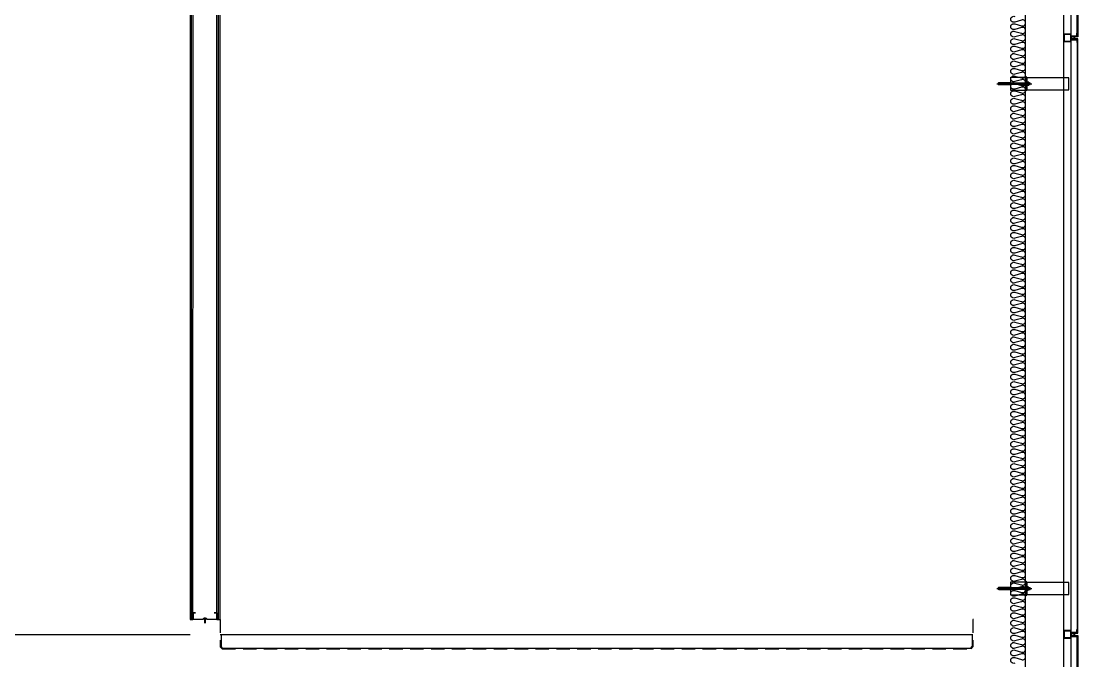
# Model space of a CAD drawing. Header units: millimetres. Extents: x 19868 to 801382, y -4805 to 85279.
# Drawn here: x 363157 to 370238, y 67001 to 71291 of the extents above; entities that cross this region are included whole.
import ezdxf

# ---------------------------------------------------------------- set-up
doc = ezdxf.new("R2010")
doc.units = ezdxf.units.MM
doc.header["$LTSCALE"] = 250
doc.linetypes.add('HID', pattern=[2.8, 1.8, -1])
for name, color, linetype in [('8입면선', 8, 'Continuous'), ('A-ETC-8', 8, 'Continuous'), ('A-FIN', 6, 'Continuous'), ('A-FIN-8', 8, 'Continuous'), ('A-WALL-D', 7, 'Continuous'), ('A-WP', 1, 'HID'), ('GAGAM-DT', 7, 'Continuous'), ('ISL', 251, 'Continuous'), ('입면', 7, 'Continuous')]:
    doc.layers.add(name, color=color, linetype=linetype)

# ---------------------------------------------------------------- blocks, each defined once
blk = doc.blocks.new('A$C632c858f')
at = {"layer": 'A-ETC-8'}
blk.add_arc((-2.8, 0), 24, 341.82483, 18.17517, dxfattribs=at)
blk.add_ellipse((34, 0), major_axis=(7.59, 0), ratio=0.987937, dxfattribs=at)
blk = doc.blocks.new('A$Cae507117')
at = {"layer": 'A-ETC-8'}
for points in [[(-50, 0), (-50, -50), (0, -50), (0, 0)], [(-46.8, -3.2), (-46.8, -46.8), (-3.2, -46.8), (-3.2, -3.2)]]:
    blk.add_lwpolyline(points, close=True, dxfattribs=at)
blk = doc.blocks.new('A$Cdd8a45c1')
at = {"layer": '8입면선', "color": 8}
for p, q in [((-10, 0), (-10.7, 7310)), ((-190, 0), (-190.7, 6190))]:
    blk.add_line(p, q, dxfattribs=at)
at = {"layer": 'A-WALL-D'}
for p, q in [((-20, 0), (-20.7, 7310)), ((-0.7, 7310), (-20.7, 7310)), ((-0.7, 7310), (0, 0)), ((-200.7, 6190), (-200, 0)), ((-180.7, 6190), (-200.7, 6190)), ((-180, 0), (-180.7, 6190)), ((-180, 0), (-200, 0)), ((0, 0), (-20, 0))]:
    blk.add_line(p, q, dxfattribs=at)
at = {"layer": 'GAGAM-DT', "color": 8}
for p, q in [((-95.6, 6184.2), (-105.6, 6184.2)), ((-105.6, 6184.2), (-105.6, 6180.7)), ((-97.1, 6179.2), (-104, 6179.2)), ((-103.1, 6184.2), (-103.1, 6215.6)), ((-98.1, 6210.1), (-103.1, 6215.6)), ((-103.1, 6184.2), (-103.1, 6179.2)), ((-98.1, 6184.2), (-98.1, 6210.1)), ((-98.1, 6184.2), (-98.1, 6179.2)), ((-95.6, 6184.2), (-95.6, 6180.7)), ((-104.9, 5.8), (-104.9, 9.3)), ((-94.9, 5.8), (-104.9, 5.8)), ((-96.4, 10.8), (-103.3, 10.8)), ((-102.4, 5.8), (-102.4, 10.8)), ((-102.4, 5.8), (-102.4, -25.6)), ((-97.4, 5.8), (-97.4, 10.8)), ((-97.4, 5.8), (-97.4, -20.1)), ((-94.9, 5.8), (-94.9, 9.3)), ((-97.4, -20.1), (-102.4, -25.6))]:
    blk.add_line(p, q, dxfattribs=at)
for centre, start, end in [((-104, 6180.7), 180, 270), ((-97.1, 6180.7), 270, 0), ((-103.3, 9.3), 90, 180), ((-96.4, 9.3), 0, 90)]:
    blk.add_arc(centre, 1.51, start, end, dxfattribs=at)
at = {"layer": '입면', "color": 6}
for p, q in [((-180.7, 6145), (-180.7, 6190)), ((-180.7, 6190), (-115.4, 6190)), ((-115.9, 6188.8), (-179.5, 6188.8)), ((-179.5, 6188.8), (-179.5, 6146.2)), ((-110.9, 6183), (-115.9, 6188.8)), ((-115.4, 6190), (-110.4, 6184.2)), ((-90.5, 6183), (-110.9, 6183)), ((-110.4, 6184.2), (-91, 6184.2)), ((-91, 6184.2), (-86, 6190)), ((-85.5, 6188.8), (-90.5, 6183)), ((-86, 6190), (-20.7, 6190)), ((-21.9, 6188.8), (-85.5, 6188.8)), ((-21.9, 6146.2), (-21.9, 6188.8)), ((-20.7, 6190), (-20.7, 6145)), ((-162.9, 6145), (-180.7, 6145)), ((-179.5, 6146.2), (-162.9, 6146.2)), ((-162.9, 6146.2), (-162.9, 6145)), ((-38.5, 6145), (-38.5, 6146.2)), ((-38.5, 6146.2), (-21.9, 6146.2)), ((-20.7, 6145), (-38.5, 6145)), ((-162.2, 45), (-180, 45)), ((-180, 45), (-180, 0)), ((-180, 0), (-114.7, 0)), ((-178.8, 1.2), (-178.8, 43.8)), ((-178.8, 43.8), (-162.2, 43.8)), ((-115.2, 1.2), (-178.8, 1.2)), ((-162.2, 43.8), (-162.2, 45)), ((-110.2, 7), (-115.2, 1.2)), ((-114.7, 0), (-109.7, 5.8)), ((-89.8, 7), (-110.2, 7)), ((-109.7, 5.8), (-90.3, 5.8)), ((-90.3, 5.8), (-85.3, 0)), ((-84.8, 1.2), (-89.8, 7)), ((-85.3, 0), (-20, 0)), ((-21.2, 1.2), (-84.8, 1.2)), ((-20, 45), (-37.8, 45)), ((-37.8, 45), (-37.8, 43.8)), ((-37.8, 43.8), (-21.2, 43.8)), ((-21.2, 43.8), (-21.2, 1.2)), ((-20, 0), (-20, 45))]:
    blk.add_line(p, q, dxfattribs=at)
blk = doc.blocks.new('너트 M12')
for p, q in [((-9, 0), (9, 0)), ((-9.5, -9), (-9.5, -0.5)), ((9, -9.5), (-9, -9.5)), ((0, -8.3), (0, -1.2)), ((9.5, -0.5), (9.5, -9))]:
    blk.add_line(p, q)
for centre, start, end in [((-9, -0.5), 90, 180), ((-9, -9), 180, 270), ((9, -0.5), 0, 90), ((9, -9), 270, 0)]:
    blk.add_arc(centre, 0.5, start, end)
at = {"extrusion": (0, 0, -1)}
for centre, major_axis, ratio, start_param, end_param in [((-4.8, -0.9), (-4.75, 0.31), 0.185359, -0.024388, 3.141593), ((4.8, -0.9), (4.75, 0.31), 0.185108, 3.141593, 6.30754), ((-4.8, -8.6), (4.75, 0.31), 0.187111, 0, 3.166211), ((4.8, -8.6), (-4.75, 0.31), 0.185991, 3.117121, 6.283185)]:
    blk.add_ellipse(centre, major_axis=major_axis, ratio=ratio, start_param=start_param, end_param=end_param, dxfattribs=at)
blk = doc.blocks.new('A$C5ebcaad0')
at = {"layer": 'A-ETC-8'}
for p, q in [((-449, -225), (-214, -225)), ((-439, -220.5), (-439, -229.5)), ((-437, -219), (-437.5, -219)), ((-437.5, -231), (-437, -231)), ((-426, -220.5), (-437, -219)), ((-437, -231), (-426, -229.5)), ((-431.6, -219.7), (-431.6, -221.5)), ((-431.6, -228.5), (-431.6, -230.2)), ((-431.1, -222.3), (-429.3, -223.5)), ((-431.1, -227.7), (-429.3, -226.5)), ((-415.6, -218.7), (-430.6, -218.7)), ((-430.6, -231.2), (-415.6, -231.2)), ((-421.1, -224), (-427.7, -224)), ((-421.1, -226), (-427.7, -226)), ((-426, -220.5), (-412, -220.5)), ((-426, -229.5), (-412, -229.5)), ((-420.6, -223.5), (-420.6, -223)), ((-420.6, -227), (-420.6, -226.5)), ((-416.6, -227), (-416.6, -223)), ((-415.6, -218.7), (-412.6, -218.7)), ((-415.6, -231.2), (-412.6, -231.2)), ((-412.6, -218.7), (-412.6, -231.2)), ((-412, -231), (-412, -219)), ((-409, -219), (-412, -219)), ((-412, -231), (-409, -231)), ((-409, -231), (-409, -219)), ((-355, -219), (-409, -219)), ((-409, -231), (-355, -231)), ((-355, -219), (-245.5, -219)), ((-245.5, -231), (-355, -231)), ((-234.2, -229.5), (-224, -229.5)), ((-234, -219), (-225.5, -219)), ((-234, -220.5), (-224, -220.5)), ((-234, -231), (-225.5, -231)), ((-225.5, -231), (-225.5, -219)), ((-224, -220.5), (-225.5, -219)), ((-224, -229.5), (-225.5, -231)), ((-224, -229.5), (-224, -220.5))]:
    blk.add_line(p, q, dxfattribs=at)
for points in [[(-255, -180.5), (-255, -269.5), (-355, -269.5), (-355, -180.5)], [(33.5, -185), (-251.5, -185), (-251.5, -265), (33.5, -265)], [(-251.5, -265), (-245.5, -265), (-245.5, -185), (-251.5, -185)], [(-245.5, -210), (-245.5, -240), (-243.5, -240), (-243.5, -210)]]:
    blk.add_lwpolyline(points, close=True, dxfattribs=at)
blk.add_lwpolyline([(-251.5, -177.5), (-251.5, -272.5, -0.414214), (-252.5, -273.5), (-255, -273.5), (-255, -176.5), (-252.5, -176.5, -0.414214)], format="xyb", close=True, dxfattribs=at)
for centre, radius, start, end in [((-437.5, -220.5), 1.5, 90, 180), ((-437.5, -229.5), 1.5, 180, 270), ((-430.6, -219.7), 1, 90, 180), ((-430.6, -221.5), 1, 180, 236.30993), ((-430.6, -228.5), 1, 123.69007, 180), ((-430.6, -230.2), 1, 180, 270), ((-427.7, -221), 3, 236.30993, 270), ((-427.7, -229), 3, 90, 123.69007), ((-421.1, -223.5), 0.5, 270, 0), ((-421.1, -226.5), 0.5, 0, 90), ((-418.6, -223), 2, 90, 180), ((-418.6, -227), 2, 180, 270), ((-418.6, -223), 2, 0, 90), ((-418.6, -227), 2, 270, 0)]:
    blk.add_arc(centre, radius, start, end, dxfattribs=at)
at = {"layer": 'A-ETC-8', "xscale": -1, "rotation": 90}
blk.add_blockref('너트 M12', (-243.5, -225), dxfattribs=at)

msp = doc.modelspace()

# ---------------------------------------------------------------- linework, layer by layer
at = {"layer": 'A-ETC-8'}
for p, q in [((370143.2, 51178.9), (370143.2, 76146.7)), ((370193.2, 51178.9), (370193.2, 76146.7))]:
    msp.add_line(p, q, dxfattribs=at)
for points in [[(370230.2, 71190.4), (370195.2, 71190.4), (370195.2, 71179.4), (370193.2, 71179.4), (370193.2, 71192.4), (370228.6, 71192.4, -0.226541), (370232.2, 71196.1), (370232.2, 71210.8), (370234.2, 71210.8), (370234.2, 71194.4, 0.414214)], [(370230.2, 71167.4), (370195.2, 71167.4), (370195.2, 71178.4), (370193.2, 71178.4), (370193.2, 71165.4), (370228.6, 71165.4, 0.226541), (370232.2, 71161.8), (370232.2, 71147.1), (370234.2, 71147.1), (370234.2, 71163.4, -0.414214)], [(370230.2, 67190.4), (370195.2, 67190.4), (370195.2, 67179.4), (370193.2, 67179.4), (370193.2, 67192.4), (370228.6, 67192.4, -0.226541), (370232.2, 67196.1), (370232.2, 67210.8), (370234.2, 67210.8), (370234.2, 67194.4, 0.414214)], [(370230.2, 67167.4), (370195.2, 67167.4), (370195.2, 67178.4), (370193.2, 67178.4), (370193.2, 67165.4), (370228.6, 67165.4, 0.226541), (370232.2, 67161.8), (370232.2, 67147.1), (370234.2, 67147.1), (370234.2, 67163.4, -0.414214)]]:
    msp.add_lwpolyline(points, format="xyb", close=True, dxfattribs=at)
at = {"layer": 'A-FIN'}
for p, q in [((333488.2, 67178.9), (364288.2, 67178.9)), ((364491.2, 67178.9), (369535.2, 67178.9))]:
    msp.add_line(p, q, dxfattribs=at)
for points in [[(370197.2, 75167.4), (370197.2, 75171.4), (370238.2, 75171.4), (370238.2, 71186.4), (370197.2, 71186.4), (370197.2, 71190.4), (370234.2, 71190.4), (370234.2, 75167.4), (370197.2, 75167.4)], [(370197.2, 67190.4), (370197.2, 67186.4), (370238.2, 67186.4), (370238.2, 71171.4), (370197.2, 71171.4), (370197.2, 71167.4), (370234.2, 71167.4), (370234.2, 67190.4), (370197.2, 67190.4)], [(370197.2, 67167.4), (370197.2, 67171.4), (370238.2, 67171.4), (370238.2, 63686.4), (370197.2, 63686.4), (370197.2, 63690.4), (370234.2, 63690.4), (370234.2, 67167.4), (370197.2, 67167.4)]]:
    msp.add_lwpolyline(points, close=True, dxfattribs=at)
at = {"layer": 'A-FIN-8'}
for p, q in [((364496.2, 67178.9), (364496.2, 67097.1)), ((369530.2, 67178.9), (369530.2, 67097.1)), ((364506.4, 67086.9), (364496.2, 67097.1)), ((364506.4, 67086.9), (369520, 67086.9)), ((369520, 67086.9), (369530.2, 67097.1))]:
    msp.add_line(p, q, dxfattribs=at)
at = {"layer": 'A-WP', "ltscale": 0.2}
for p, q in [((364503.4, 67081.9), (364491.2, 67094.1)), ((364503.4, 67081.9), (369523.1, 67081.9)), ((369523.1, 67081.9), (369535.2, 67094.1))]:
    msp.add_line(p, q, dxfattribs=at)
at = {"layer": 'A-WP', "linetype": 'HID', "ltscale": 0.2}
for points in [[(364488.2, 67278.9), (364491.2, 67278.9), (364491.2, 67094.1)], [(369538.2, 67278.9), (369535.2, 67278.9), (369535.2, 67094.1)]]:
    msp.add_lwpolyline(points, dxfattribs=at)
at = {"layer": 'ISL'}
msp.add_line((369888.2, 50558.9), (369888.2, 76138.6), dxfattribs=at)
msp.add_lwpolyline([(369815.3, 66985.2, -1.449198), (369815.3, 67022.6), (369861.1, 67010.2, 0.524856), (369888.2, 67028.9, 0.524856), (369861.1, 67047.6), (369815.3, 67035.2, -1.449198), (369815.3, 67072.6), (369861.1, 67060.2, 0.524856), (369888.2, 67078.9, 0.524856), (369861.1, 67097.6), (369815.3, 67085.2, -1.449198), (369815.3, 67122.6), (369861.1, 67110.2, 0.524856), (369888.2, 67128.9, 0.524856), (369861.1, 67147.6), (369815.3, 67135.2, -1.449198), (369815.3, 67172.6), (369861.1, 67160.2, 0.524856), (369888.2, 67178.9, 0.524856), (369861.1, 67197.6), (369815.3, 67185.2, -1.449198), (369815.3, 67222.6), (369861.1, 67210.2, 0.524856), (369888.2, 67228.9, 0.524856), (369861.1, 67247.6), (369815.3, 67235.2, -1.449198), (369815.3, 67272.6), (369861.1, 67260.2, 0.524856), (369888.2, 67278.9, 0.524856), (369861.1, 67297.6), (369815.3, 67285.2, -1.449198), (369815.3, 67322.6), (369861.1, 67310.2, 0.524856), (369888.2, 67328.9, 0.524856), (369861.1, 67347.6), (369815.3, 67335.2, -1.449198), (369815.3, 67372.6), (369861.1, 67360.2, 0.524856), (369888.2, 67378.9, 0.524856), (369861.1, 67397.6), (369815.3, 67385.2, -1.449198), (369815.3, 67422.6), (369861.1, 67410.2, 0.524856), (369888.2, 67428.9, 0.524856), (369861.1, 67447.6), (369815.3, 67435.2, -1.449198), (369815.3, 67472.6), (369861.1, 67460.2, 0.524856), (369888.2, 67478.9, 0.524856), (369861.1, 67497.6), (369815.3, 67485.2, -1.449198), (369815.3, 67522.6), (369861.1, 67510.2, 0.524856), (369888.2, 67528.9, 0.524856), (369861.1, 67547.6), (369815.3, 67535.2, -1.449198), (369815.3, 67572.6), (369861.1, 67560.2, 0.524856), (369888.2, 67578.9, 0.524856), (369861.1, 67597.6), (369815.3, 67585.2, -1.449198), (369815.3, 67622.6), (369861.1, 67610.2, 0.524856), (369888.2, 67628.9, 0.524856), (369861.1, 67647.6), (369815.3, 67635.2, -1.449198), (369815.3, 67672.6), (369861.1, 67660.2, 0.524856), (369888.2, 67678.9, 0.524856), (369861.1, 67697.6), (369815.3, 67685.2, -1.449198), (369815.3, 67722.6), (369861.1, 67710.2, 0.524856), (369888.2, 67728.9, 0.524856), (369861.1, 67747.6), (369815.3, 67735.2, -1.449198), (369815.3, 67772.6), (369861.1, 67760.2, 0.524856), (369888.2, 67778.9, 0.524856), (369861.1, 67797.6), (369815.3, 67785.2, -1.449198), (369815.3, 67822.6), (369861.1, 67810.2, 0.524856), (369888.2, 67828.9, 0.524856), (369861.1, 67847.6), (369815.3, 67835.2, -1.449198), (369815.3, 67872.6), (369861.1, 67860.2, 0.524856), (369888.2, 67878.9, 0.524856), (369861.1, 67897.6), (369815.3, 67885.2, -1.449198), (369815.3, 67922.6), (369861.1, 67910.2, 0.524856), (369888.2, 67928.9, 0.524856), (369861.1, 67947.6), (369815.3, 67935.2, -1.449198), (369815.3, 67972.6), (369861.1, 67960.2, 0.524856), (369888.2, 67978.9, 0.524856), (369861.1, 67997.6), (369815.3, 67985.2, -1.449198), (369815.3, 68022.6), (369861.1, 68010.2, 0.524856), (369888.2, 68028.9, 0.524856), (369861.1, 68047.6), (369815.3, 68035.2, -1.449198), (369815.3, 68072.6), (369861.1, 68060.2, 0.524856), (369888.2, 68078.9, 0.524856), (369861.1, 68097.6), (369815.3, 68085.2, -1.449198), (369815.3, 68122.6), (369861.1, 68110.2, 0.524856), (369888.2, 68128.9, 0.524856), (369861.1, 68147.6), (369815.3, 68135.2, -1.449198), (369815.3, 68172.6), (369861.1, 68160.2, 0.524856), (369888.2, 68178.9, 0.524856), (369861.1, 68197.6), (369815.3, 68185.2, -1.449198), (369815.3, 68222.6), (369861.1, 68210.2, 0.524856), (369888.2, 68228.9, 0.524856), (369861.1, 68247.6), (369815.3, 68235.2, -1.449198), (369815.3, 68272.6), (369861.1, 68260.2, 0.524856), (369888.2, 68278.9, 0.524856), (369861.1, 68297.6), (369815.3, 68285.2, -1.449198), (369815.3, 68322.6), (369861.1, 68310.2, 0.524856), (369888.2, 68328.9, 0.524856), (369861.1, 68347.6), (369815.3, 68335.2, -1.449198), (369815.3, 68372.6), (369861.1, 68360.2, 0.524856), (369888.2, 68378.9, 0.524856), (369861.1, 68397.6), (369815.3, 68385.2, -1.449198), (369815.3, 68422.6), (369861.1, 68410.2, 0.524856), (369888.2, 68428.9, 0.524856), (369861.1, 68447.6), (369815.3, 68435.2, -1.449198), (369815.3, 68472.6), (369861.1, 68460.2, 0.524856), (369888.2, 68478.9, 0.524856), (369861.1, 68497.6), (369815.3, 68485.2, -1.449198), (369815.3, 68522.6), (369861.1, 68510.2, 0.524856), (369888.2, 68528.9, 0.524856), (369861.1, 68547.6), (369815.3, 68535.2, -1.449198), (369815.3, 68572.6), (369861.1, 68560.2, 0.524856), (369888.2, 68578.9, 0.524856), (369861.1, 68597.6), (369815.3, 68585.2, -1.449198), (369815.3, 68622.6), (369861.1, 68610.2, 0.524856), (369888.2, 68628.9, 0.524856), (369861.1, 68647.6), (369815.3, 68635.2, -1.449198), (369815.3, 68672.6), (369861.1, 68660.2, 0.524856), (369888.2, 68678.9, 0.524856), (369861.1, 68697.6), (369815.3, 68685.2, -1.449198), (369815.3, 68722.6), (369861.1, 68710.2, 0.524856), (369888.2, 68728.9, 0.524856), (369861.1, 68747.6), (369815.3, 68735.2, -1.449198), (369815.3, 68772.6), (369861.1, 68760.2, 0.524856), (369888.2, 68778.9, 0.524856), (369861.1, 68797.6), (369815.3, 68785.2, -1.449198), (369815.3, 68822.6), (369861.1, 68810.2, 0.524856), (369888.2, 68828.9, 0.524856), (369861.1, 68847.6), (369815.3, 68835.2, -1.449198), (369815.3, 68872.6), (369861.1, 68860.2, 0.524856), (369888.2, 68878.9, 0.524856), (369861.1, 68897.6), (369815.3, 68885.2, -1.449198), (369815.3, 68922.6), (369861.1, 68910.2, 0.524856), (369888.2, 68928.9, 0.524856), (369861.1, 68947.6), (369815.3, 68935.2, -1.449198), (369815.3, 68972.6), (369861.1, 68960.2, 0.524856), (369888.2, 68978.9, 0.524856), (369861.1, 68997.6), (369815.3, 68985.2, -1.449198), (369815.3, 69022.6), (369861.1, 69010.2, 0.524856), (369888.2, 69028.9, 0.524856), (369861.1, 69047.6), (369815.3, 69035.2, -1.449198), (369815.3, 69072.6), (369861.1, 69060.2, 0.524856), (369888.2, 69078.9, 0.524856), (369861.1, 69097.6), (369815.3, 69085.2, -1.449198), (369815.3, 69122.6), (369861.1, 69110.2, 0.524856), (369888.2, 69128.9, 0.524856), (369861.1, 69147.6), (369815.3, 69135.2, -1.449198), (369815.3, 69172.6), (369861.1, 69160.2, 0.524856), (369888.2, 69178.9, 0.524856), (369861.1, 69197.6), (369815.3, 69185.2, -1.449198), (369815.3, 69222.6), (369861.1, 69210.2, 0.524856), (369888.2, 69228.9, 0.524856), (369861.1, 69247.6), (369815.3, 69235.2, -1.449198), (369815.3, 69272.6), (369861.1, 69260.2, 0.524856), (369888.2, 69278.9, 0.524856), (369861.1, 69297.6), (369815.3, 69285.2, -1.449198), (369815.3, 69322.6), (369861.1, 69310.2, 0.524856), (369888.2, 69328.9, 0.524856), (369861.1, 69347.6), (369815.3, 69335.2, -1.449198), (369815.3, 69372.6), (369861.1, 69360.2, 0.524856), (369888.2, 69378.9, 0.524856), (369861.1, 69397.6), (369815.3, 69385.2, -1.449198), (369815.3, 69422.6), (369861.1, 69410.2, 0.524856), (369888.2, 69428.9, 0.524856), (369861.1, 69447.6), (369815.3, 69435.2, -1.449198), (369815.3, 69472.6), (369861.1, 69460.2, 0.524856), (369888.2, 69478.9, 0.524856), (369861.1, 69497.6), (369815.3, 69485.2, -1.449198), (369815.3, 69522.6), (369861.1, 69510.2, 0.524856), (369888.2, 69528.9, 0.524856), (369861.1, 69547.6), (369815.3, 69535.2, -1.449198), (369815.3, 69572.6), (369861.1, 69560.2, 0.524856), (369888.2, 69578.9, 0.524856), (369861.1, 69597.6), (369815.3, 69585.2, -1.449198), (369815.3, 69622.6), (369861.1, 69610.2, 0.524856), (369888.2, 69628.9, 0.524856), (369861.1, 69647.6), (369815.3, 69635.2, -1.449198), (369815.3, 69672.6), (369861.1, 69660.2, 0.524856), (369888.2, 69678.9, 0.524856), (369861.1, 69697.6), (369815.3, 69685.2, -1.449198), (369815.3, 69722.6), (369861.1, 69710.2, 0.524856), (369888.2, 69728.9, 0.524856), (369861.1, 69747.6), (369815.3, 69735.2, -1.449198), (369815.3, 69772.6), (369861.1, 69760.2, 0.524856), (369888.2, 69778.9, 0.524856), (369861.1, 69797.6), (369815.3, 69785.2, -1.449198), (369815.3, 69822.6), (369861.1, 69810.2, 0.524856), (369888.2, 69828.9, 0.524856), (369861.1, 69847.6), (369815.3, 69835.2, -1.449198), (369815.3, 69872.6), (369861.1, 69860.2, 0.524856), (369888.2, 69878.9, 0.524856), (369861.1, 69897.6), (369815.3, 69885.2, -1.449198), (369815.3, 69922.6), (369861.1, 69910.2, 0.524856), (369888.2, 69928.9, 0.524856), (369861.1, 69947.6), (369815.3, 69935.2, -1.449198), (369815.3, 69972.6), (369861.1, 69960.2, 0.524856), (369888.2, 69978.9, 0.524856), (369861.1, 69997.6), (369815.3, 69985.2, -1.449198), (369815.3, 70022.6), (369861.1, 70010.2, 0.524856), (369888.2, 70028.9, 0.524856), (369861.1, 70047.6), (369815.3, 70035.2, -1.449198), (369815.3, 70072.6), (369861.1, 70060.2, 0.524856), (369888.2, 70078.9, 0.524856), (369861.1, 70097.6), (369815.3, 70085.2, -1.449198), (369815.3, 70122.6), (369861.1, 70110.2, 0.524856), (369888.2, 70128.9, 0.524856), (369861.1, 70147.6), (369815.3, 70135.2, -1.449198), (369815.3, 70172.6), (369861.1, 70160.2, 0.524856), (369888.2, 70178.9, 0.524856), (369861.1, 70197.6), (369815.3, 70185.2, -1.449198), (369815.3, 70222.6), (369861.1, 70210.2, 0.524856), (369888.2, 70228.9, 0.524856), (369861.1, 70247.6), (369815.3, 70235.2, -1.449198), (369815.3, 70272.6), (369861.1, 70260.2, 0.524856), (369888.2, 70278.9, 0.524856), (369861.1, 70297.6), (369815.3, 70285.2, -1.449198), (369815.3, 70322.6), (369861.1, 70310.2, 0.524856), (369888.2, 70328.9, 0.524856), (369861.1, 70347.6), (369815.3, 70335.2, -1.449198), (369815.3, 70372.6), (369861.1, 70360.2, 0.524856), (369888.2, 70378.9, 0.524856), (369861.1, 70397.6), (369815.3, 70385.2, -1.449198), (369815.3, 70422.6), (369861.1, 70410.2, 0.524856), (369888.2, 70428.9, 0.524856), (369861.1, 70447.6), (369815.3, 70435.2, -1.449198), (369815.3, 70472.6), (369861.1, 70460.2, 0.524856), (369888.2, 70478.9, 0.524856), (369861.1, 70497.6), (369815.3, 70485.2, -1.449198), (369815.3, 70522.6), (369861.1, 70510.2, 0.524856), (369888.2, 70528.9, 0.524856), (369861.1, 70547.6), (369815.3, 70535.2, -1.449198), (369815.3, 70572.6), (369861.1, 70560.2, 0.524856), (369888.2, 70578.9, 0.524856), (369861.1, 70597.6), (369815.3, 70585.2, -1.449198), (369815.3, 70622.6), (369861.1, 70610.2, 0.524856), (369888.2, 70628.9, 0.524856), (369861.1, 70647.6), (369815.3, 70635.2, -1.449198), (369815.3, 70672.6), (369861.1, 70660.2, 0.524856), (369888.2, 70678.9, 0.524856), (369861.1, 70697.6), (369815.3, 70685.2, -1.449198), (369815.3, 70722.6), (369861.1, 70710.2, 0.524856), (369888.2, 70728.9, 0.524856), (369861.1, 70747.6), (369815.3, 70735.2, -1.449198), (369815.3, 70772.6), (369861.1, 70760.2, 0.524856), (369888.2, 70778.9, 0.524856), (369861.1, 70797.6), (369815.3, 70785.2, -1.449198), (369815.3, 70822.6), (369861.1, 70810.2, 0.524856), (369888.2, 70828.9, 0.524856), (369861.1, 70847.6), (369815.3, 70835.2, -1.449198), (369815.3, 70872.6), (369861.1, 70860.2, 0.524856), (369888.2, 70878.9, 0.524856), (369861.1, 70897.6), (369815.3, 70885.2, -1.449198), (369815.3, 70922.6), (369861.1, 70910.2, 0.524856), (369888.2, 70928.9, 0.524856), (369861.1, 70947.6), (369815.3, 70935.2, -1.449198), (369815.3, 70972.6), (369861.1, 70960.2, 0.524856), (369888.2, 70978.9, 0.524856), (369861.1, 70997.6), (369815.3, 70985.2, -1.449198), (369815.3, 71022.6), (369861.1, 71010.2, 0.524856), (369888.2, 71028.9, 0.524856), (369861.1, 71047.6), (369815.3, 71035.2, -1.449198), (369815.3, 71072.6), (369861.1, 71060.2, 0.524856), (369888.2, 71078.9, 0.524856), (369861.1, 71097.6), (369815.3, 71085.2, -1.449198), (369815.3, 71122.6), (369861.1, 71110.2, 0.524856), (369888.2, 71128.9, 0.524856), (369861.1, 71147.6), (369815.3, 71135.2, -1.449198), (369815.3, 71172.6), (369861.1, 71160.2, 0.524856), (369888.2, 71178.9, 0.524856), (369861.1, 71197.6), (369815.3, 71185.2, -1.449198), (369815.3, 71222.6), (369861.1, 71210.2, 0.524856), (369888.2, 71228.9, 0.524856), (369861.1, 71247.6), (369815.3, 71235.2, -1.449198), (369815.3, 71272.6), (369861.1, 71260.2, 0.524856), (369888.2, 71278.9, 0.524856), (369861.1, 71297.6), (369815.3, 71285.2, -1.449198), (369815.3, 71322.6)], format="xyb", dxfattribs=at)

# ---------------------------------------------------------------- block references
at = {"layer": 'A-ETC-8', "rotation": 180}
for p in [(370143.2, 71153.9), (370143.2, 67153.9)]:
    msp.add_blockref('A$Cae507117', p, dxfattribs=at)
at = {"layer": 'A-ETC-8', "xscale": -1}
for p in [(370238.2, 71178.9), (370238.2, 67178.9)]:
    msp.add_blockref('A$C632c858f', p, dxfattribs=at)
at = {"layer": 'A-ETC-8'}
for p in [(370143.2, 71096.4), (370143.2, 67711.4)]:
    msp.add_blockref('A$C5ebcaad0', p, dxfattribs=at)
at = {"layer": 'A-WALL-D', "xscale": -1}
msp.add_blockref('A$Cdd8a45c1', (364288.2, 67278.9), dxfattribs=at)

doc.saveas('drawing.dxf')
